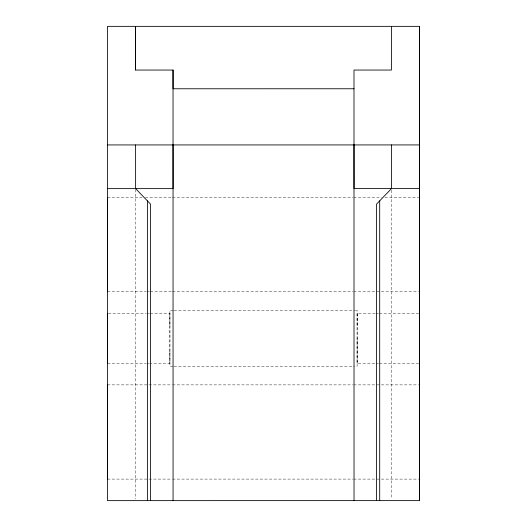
<?xml version="1.0" encoding="UTF-8"?>
<svg xmlns="http://www.w3.org/2000/svg" width="527" height="527" viewBox="0 0 527 527"><rect width="100%" height="100%" fill="white"/><g stroke="black" fill="none" stroke-linecap="round" stroke-linejoin="round"><path stroke-width="0.4" stroke-dasharray="2.63 1.98" d="M150.195 313.42L169.905 313.42L169.905 362.49L169.905 363.34L150.195 363.34M375.178 313.42L357.115 313.42L357.115 316.767L357.115 363.347L375.178 363.347M107.449 197.559L142.033 197.559M145.327 197.559L171.677 197.559M172.5 197.559L352.82 197.559M353.643 197.559L381.64 197.559M384.934 197.559L418.688 197.559M107.449 291.787L146.15 291.787M146.974 291.787L149.444 291.787M150.267 291.787L171.67 291.787M172.494 291.787L352.82 291.787M353.643 291.787L418.688 291.793M173.192 310.298L169.905 310.298L169.905 366.463L173.192 366.463M174.009 310.298L354.651 310.304M355.475 310.304L357.115 310.304L357.115 366.463L355.475 366.463M108.318 313.42L146.091 313.42M146.914 313.42L149.378 313.42M376.001 313.42L378.465 313.42M379.288 313.42L418.701 313.42M107.501 363.34L146.091 363.34M146.914 363.34L149.378 363.34M376.001 363.347L378.465 363.347M379.288 363.347L418.701 363.347M174.009 366.463L354.651 366.463M107.468 384.868L171.69 384.875M172.513 384.875L352.84 384.875M353.663 384.875L418.708 384.875M107.468 479.102L171.69 479.102M172.513 479.102L352.833 479.102M353.657 479.102L418.708 479.109M357.115 313.42L357.122 325.903M357.115 363.347L357.108 338.387M169.905 313.42L169.911 325.897M169.905 363.34L169.898 350.863M391.475 190.247L391.475 498.977M135.623 189.45L135.623 499.003"/><path stroke-width="0.79" d="M135.591 70.051L135.591 26.37L135.597 70.051L173.04 70.051L173.067 500.65M173.034 70.051L173.034 88.773L353.999 88.767M419.551 26.35L419.564 500.624L419.551 26.35L107.482 26.357L107.488 500.637L419.564 500.624M419.551 431.988L419.532 479.109L419.518 455.545M419.525 356.035L419.518 363.347L419.512 350.863M419.518 316.767L419.518 313.42L419.532 325.903M419.512 199.166L419.512 197.559L419.525 221.116M419.518 290.186L419.512 291.793L419.499 268.23M107.501 144.938L419.564 144.925M107.508 188.626L173.067 188.626L173.04 144.932M419.564 188.6L354.032 188.6L353.999 144.925M391.456 144.925L391.475 188.6L376.568 204.094L376.568 500.624M135.61 144.938L135.623 188.626L150.531 204.12L150.531 500.65M107.462 221.116L107.449 197.559L107.449 291.787L107.436 244.673M107.508 325.897L107.501 313.42L107.501 363.34L107.495 350.863M107.482 408.432L107.468 384.868L107.468 479.102L107.449 431.988M391.436 26.35L391.436 70.051L353.992 70.051L354.032 500.624M379.697 200.84L379.703 500.624M147.395 200.866L147.395 500.65M419.525 391.186L419.518 408.432L419.532 384.875L419.525 391.186"/></g></svg>
